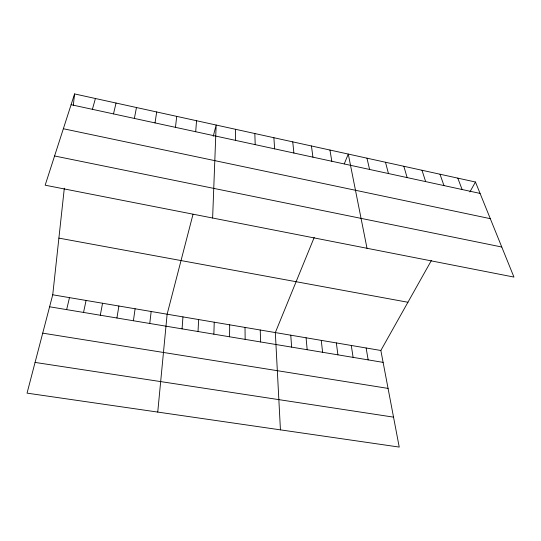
<?xml version="1.0" encoding="UTF-8"?>
<svg xmlns="http://www.w3.org/2000/svg" width="541" height="541" viewBox="0 0 541 541"><rect width="100%" height="100%" fill="white"/><g stroke="black" fill="none" stroke-linecap="round" stroke-linejoin="round"><path stroke-width="0.81" d="M235.572 140.383L235.585 129.306M229.573 336.779L229.682 324.823M213.864 334.162L214.229 322.199M212.627 218.023L216.157 125.039L213.235 136.305M198.026 331.518L198.648 319.555M182.067 328.86L182.953 316.891M195.7 131.734L196.532 120.724M157.742 412.08L167.128 314.206L193.029 214.27M431.42 260.424L380.85 350.48L399.231 447.076L27.05 393.138L52.734 294.791L64.318 188.207M73.326 105.367L74.57 93.924L475.458 182.013L513.95 277.08L45.167 185.198L74.57 93.924M175.467 127.345L176.711 116.369M149.756 323.477L151.176 311.501M133.404 320.752L135.101 308.769M155.017 122.908L156.694 111.973M116.917 318L118.892 306.017M100.301 315.227L102.553 303.244M134.364 118.425L136.474 107.531M83.537 312.434L86.08 300.451M113.495 113.901L116.044 103.04M66.644 309.621L69.478 297.631M92.403 109.329L95.412 98.509M314.206 237.431L275.328 332.573L280.434 429.858M344.265 163.876L348.276 154.063L367.008 248.278M469.892 191.927L475.458 182.013M35.07 362.423L393.537 417.138M42.719 333.148L388.066 388.404M49.603 306.781L383.109 362.375M52.734 294.791L380.85 350.48M58.895 238.114L407.928 302.263M54.58 155.977L501.778 247.014M63.351 128.738L490.302 218.672M71.094 104.704L480.077 193.414M457.808 178.138L462.109 189.519M439.995 174.222L443.965 185.583M422 170.266L425.639 181.607M403.836 166.276L407.136 177.597M385.496 162.246L388.452 173.539M366.974 158.175L369.577 169.448M366.129 347.985L368.164 359.88M329.942 150.04L331.822 161.259M351.285 345.462L353.104 357.371M311.433 145.975L312.948 157.167M336.333 342.926L337.915 354.842M321.259 340.37L322.612 352.286M292.749 141.864L293.891 153.029M306.071 337.794L307.187 349.716M290.76 335.19L291.633 347.126M273.881 137.718L274.645 148.856M254.831 133.532L255.203 144.643M260.228 330.01L260.613 341.953M245.012 327.427L245.154 339.376"/></g></svg>
